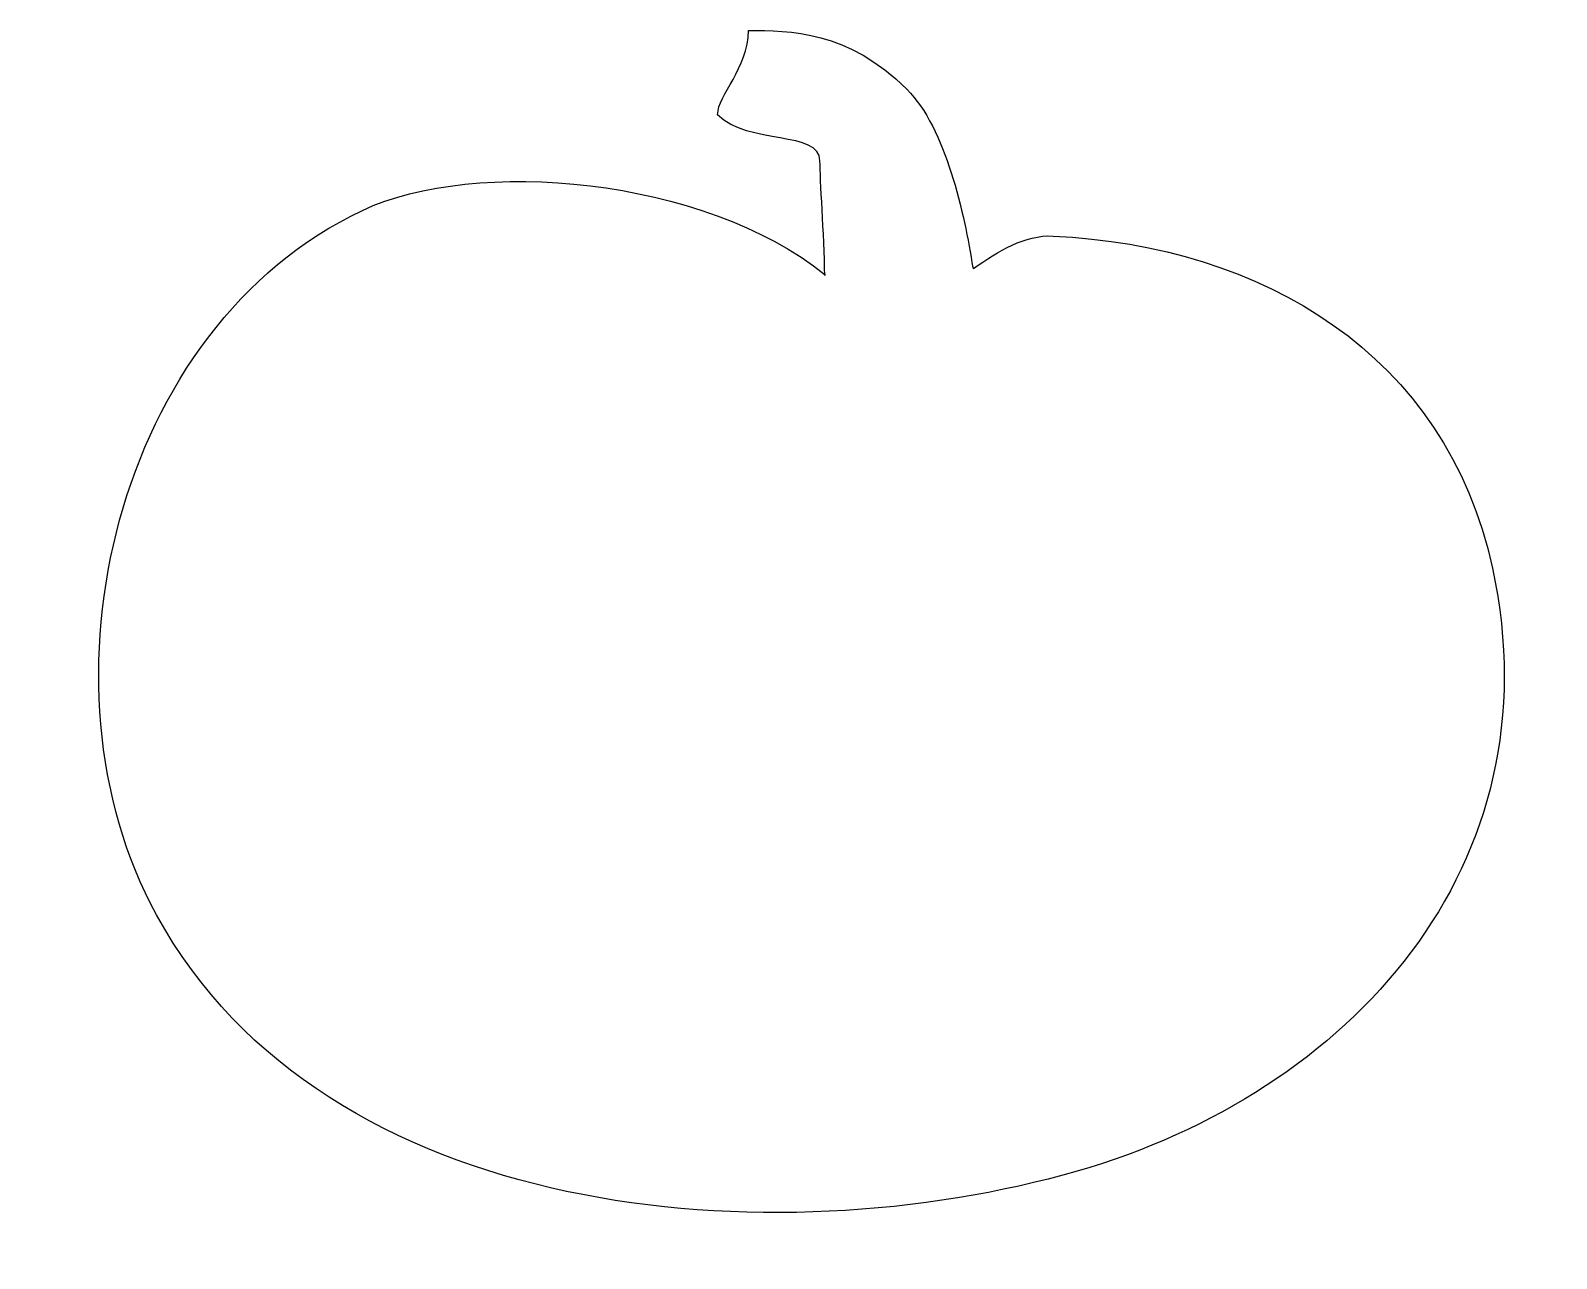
# Model space of a CAD drawing. Header units: centimetres. Extents: x -11.6 to 11.3, y -9.6 to 8.9.
import ezdxf

# ---------------------------------------------------------------- set-up
doc = ezdxf.new("R2010")
doc.units = ezdxf.units.CM
doc.header["$MEASUREMENT"] = 0
doc.layers.add('Camada 1', color=7, linetype='Continuous')

msp = doc.modelspace()

# ---------------------------------------------------------------- linework, layer by layer
at = {"layer": 'Camada 1'}
msp.add_open_spline([(2.57533, 5.32322), (2.45111, 6.13068), (2.16898, 7.41917), (1.58494, 8.00321), (1.58494, 8.00321), (0.70084, 8.88737), (-0.18337, 8.88737), (-0.79842, 8.88737), (-0.79842, 8.88737), (-0.79842, 8.31076), (-1.25972, 7.92635), (-1.25972, 7.61883), (-1.25972, 7.61883), (-0.79842, 7.15756), (0.27799, 7.38819), (0.27799, 6.92692), (0.27799, 6.92692), (0.27799, 6.64257), (0.34123, 5.82747), (0.35075, 5.20499), (0.35075, 5.20499), (0.35075, 5.20499), (0.35787, 5.21393), (0.35787, 5.21393), (0.35787, 5.21393), (-1.48247, 6.69536), (-4.91244, 6.97804), (-6.59927, 6.18257), (-6.59927, 6.18257), (-10.31239, 4.43171), (-11.58876, -0.9545), (-9.69376, -4.41202), (-9.69376, -4.41202), (-7.15368, -9.04593), (-0.40802, -9.57761), (4.14244, -8.26478), (4.14244, -8.26478), (8.25076, -7.07942), (11.34945, -3.67669), (10.38722, 0.80043), (10.38722, 0.80043), (9.69366, 4.02687), (6.91469, 5.64995), (3.78371, 5.79696), (3.78371, 5.79696), (3.35635, 5.81702), (2.96279, 5.57521), (2.58676, 5.30706), (2.58676, 5.30706), (2.58676, 5.30706), (2.57533, 5.32322), (2.57533, 5.32322)], degree=3, knots=[0, 0, 0, 0, 0.07142857, 0.07142857, 0.07142857, 0.07142857, 0.14285714, 0.14285714, 0.14285714, 0.14285714, 0.21428571, 0.21428571, 0.21428571, 0.21428571, 0.28571429, 0.28571429, 0.28571429, 0.28571429, 0.35714286, 0.35714286, 0.35714286, 0.35714286, 0.42857143, 0.42857143, 0.42857143, 0.42857143, 0.5, 0.5, 0.5, 0.5, 0.57142857, 0.57142857, 0.57142857, 0.57142857, 0.64285714, 0.64285714, 0.64285714, 0.64285714, 0.71428571, 0.71428571, 0.71428571, 0.71428571, 0.78571429, 0.78571429, 0.78571429, 0.78571429, 0.85714286, 0.85714286, 0.85714286, 0.85714286, 1, 1, 1, 1], dxfattribs=at)

doc.saveas('drawing.dxf')
